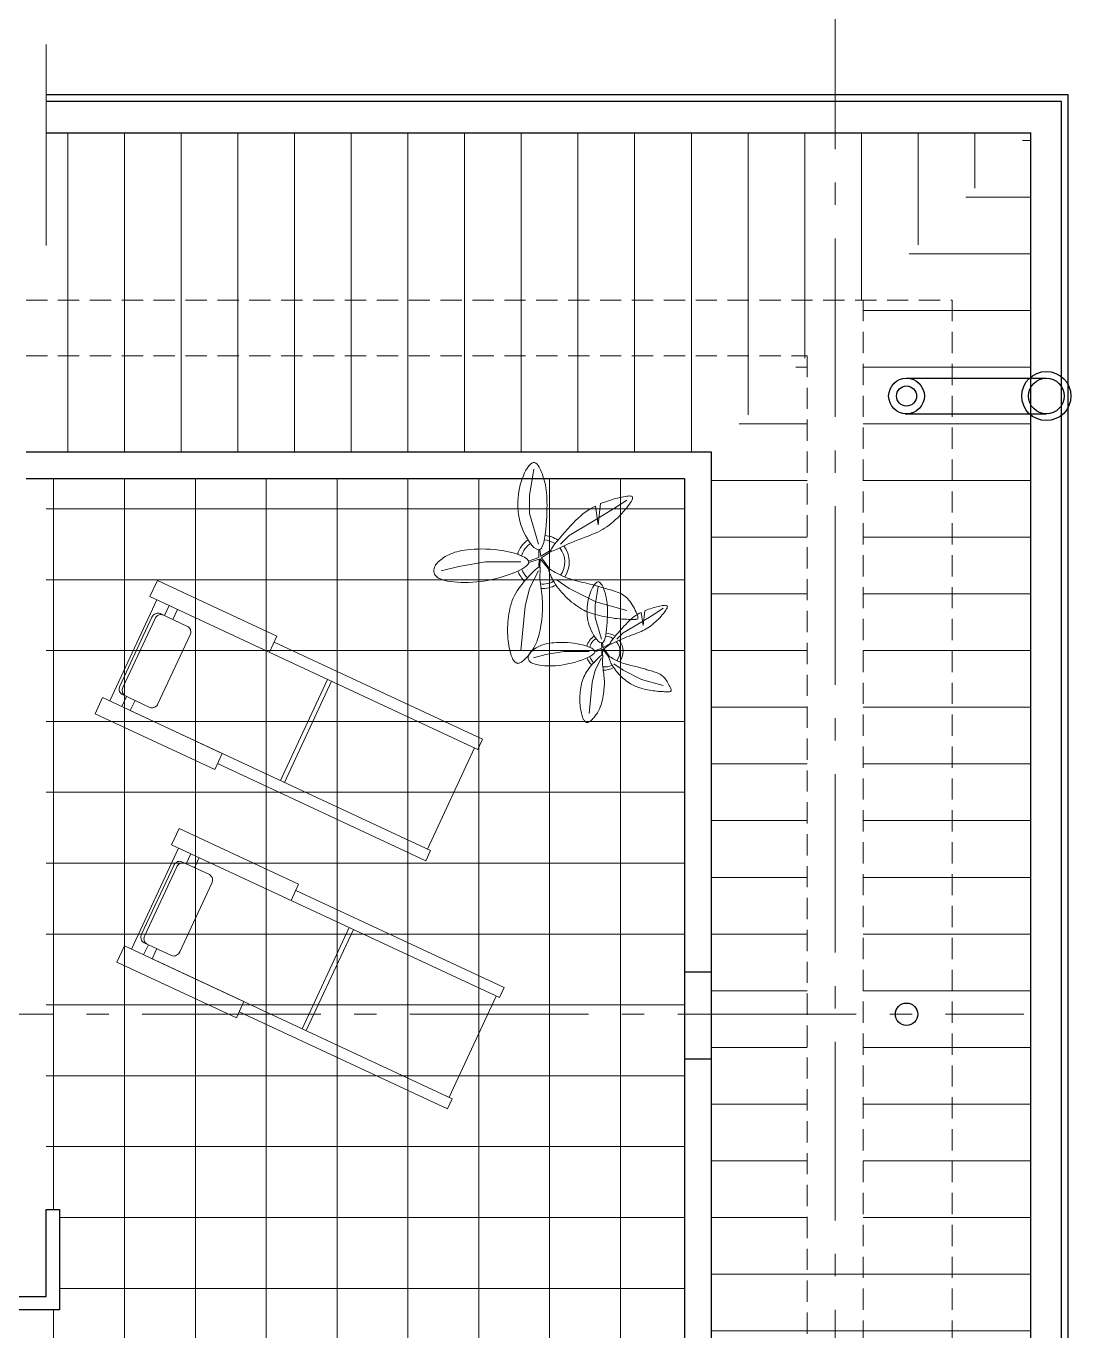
# Model space of a CAD drawing. Header units: millimetres. Extents: x -133165 to 20117, y 15722 to 63536.
# Drawn here: x -73108 to -68426, y 23951 to 29798 of the extents above; entities that cross this region are included whole.
import ezdxf

# ---------------------------------------------------------------- set-up
doc = ezdxf.new("R2010")
doc.units = ezdxf.units.MM
for name, pattern in [('GOST2.303 5', [24, 20, -1.5, 1, -1.5]), ('GOST2.303 6', [12, 8, -1.5, 1, -1.5]), ('HIDDEN', [9.524999999999999, 6.35, -3.175])]:
    doc.linetypes.add(name, pattern=pattern)
doc.layers.get('0').update_dxf_attribs({"lineweight": 15})
for name, color, linetype, lineweight in [('axis', 7, 'GOST2.303 5', 9), ('columns', 170, 'Continuous', 30), ('Furniture', 28, 'Continuous', 9), ('hatch', 8, 'Continuous', 5), ('wall', 5, 'Continuous', 60)]:
    doc.layers.add(name, color=color, linetype=linetype, lineweight=lineweight)
doc.layers.add('cornice', color=251, linetype='Continuous')
doc.layers.add('hidden', color=9, linetype='HIDDEN')
doc.styles.add('ATTR', font='romans.shx', dxfattribs={"width": 0.8, "height": 0.470416260033865})
pattern_1 = [(0, (161012.635129836, 171779.2810594265), (0, 254), [])]

# ---------------------------------------------------------------- blocks, each defined once
blk = doc.blocks.new('karniz-450mm')
at = {"layer": 'cornice', "ltscale": 50}
for p, q in [((5.820766091346741e-11, 389.9999999998836), (-59.99999999988358, 389.9999999998836)), ((-59.99999999988358, 389.9999999998836), (-60.00000000005821, -60.00000000005821)), ((0, 0), (5.820766091346741e-11, 389.9999999998836)), ((390.0000000001746, 0), (0, 0)), ((390.0000000001746, -60), (390.0000000001746, 0)), ((-60.00000000005821, -60.00000000005821), (390.0000000001746, -60))]:
    blk.add_line(p, q, dxfattribs=at)
blk = doc.blocks.new('тренажер')
at = {"linetype": 'Continuous'}
for p, q in [((27146.70888763019, -26182.89231127684), (27146.70888763019, -26232.89231127684)), ((28767.96209935368, -26152.8923112769), (28176.70888763019, -26152.89231127687)), ((28176.70888763016, -26152.89231127687), (28176.7088876302, -26232.8923112769)), ((28767.96209935368, -26152.8923112769), (28767.9620993537, -26232.8923112769)), ((27146.70888763019, -26232.89231127684), (28631.19788763016, -26232.8923112769)), ((27162.21988763018, -26232.89231127684), (27162.2198876302, -26732.89231127684)), ((28767.9620993537, -26232.8923112769), (28176.7088876302, -26232.8923112769)), ((28631.19788763019, -26232.8923112769), (28631.19788763019, -26282.8923112769)), ((28672.70888763023, -26232.8923112769), (28672.70888763022, -26282.8923112769)), ((28732.7088876302, -26232.8923112769), (28732.70888763017, -26732.8923112769)), ((28532.10359378516, -26307.68286594687), (28531.70888763019, -26312.8923112769)), ((28533.27571930324, -26302.63170697712), (28532.10359378516, -26307.68286594687)), ((28535.18964974374, -26297.8923112769), (28533.27571930324, -26302.63170697712)), ((28537.78723129867, -26293.60868298626), (28535.18964974374, -26297.8923112769)), ((28540.98953776695, -26289.91097798329), (28537.78723129867, -26293.60868298626)), ((28544.69926868695, -26286.91154916334), (28540.98953776695, -26289.91097798329)), ((28548.80370576195, -26284.7015326533), (28544.69926868695, -26286.91154916334)), ((28553.17813774831, -26283.34807868651), (28548.80370576195, -26284.7015326533)), ((28557.68964974374, -26282.8923112769), (28553.17813774831, -26283.34807868651)), ((28693.93320627355, -26282.8923112769), (28557.68964974374, -26282.8923112769)), ((28683.44471826898, -26283.34807868651), (28678.93320627355, -26282.8923112769)), ((28687.81915025534, -26284.7015326533), (28683.44471826898, -26283.34807868651)), ((28691.92358733031, -26286.91154916334), (28687.81915025534, -26284.7015326533)), ((28695.63331825034, -26289.91097798329), (28691.92358733031, -26286.91154916334)), ((28698.44471826898, -26283.34807868651), (28693.93320627355, -26282.8923112769)), ((28698.83562471862, -26293.60868298626), (28695.63331825034, -26289.91097798329)), ((28702.81915025534, -26284.7015326533), (28698.44471826898, -26283.34807868651)), ((28701.43320627355, -26297.8923112769), (28698.83562471862, -26293.60868298626)), ((28703.34713671404, -26302.63170697712), (28701.43320627355, -26297.8923112769)), ((28706.92358733031, -26286.91154916334), (28702.81915025534, -26284.7015326533)), ((28704.51926223213, -26307.68286594687), (28703.34713671404, -26302.63170697712)), ((28704.91396838707, -26312.8923112769), (28704.51926223213, -26307.68286594687)), ((28710.63331825034, -26289.91097798329), (28706.92358733031, -26286.91154916334)), ((28713.83562471862, -26293.60868298626), (28710.63331825034, -26289.91097798329)), ((28716.43320627355, -26297.8923112769), (28713.83562471862, -26293.60868298626)), ((28718.34713671404, -26302.63170697712), (28716.43320627355, -26297.8923112769)), ((28719.51926223213, -26307.68286594687), (28718.34713671404, -26302.63170697712)), ((28719.91396838707, -26312.8923112769), (28719.51926223213, -26307.68286594687)), ((28531.70888763019, -26312.8923112769), (28531.70888763017, -26652.8923112769)), ((28704.91396838706, -26652.8923112769), (28704.91396838707, -26312.8923112769)), ((28719.91396838706, -26652.8923112769), (28719.91396838707, -26312.8923112769)), ((28531.70888763017, -26652.8923112769), (28532.10359378514, -26658.10175660686)), ((28532.10359378514, -26658.10175660686), (28533.27571930323, -26663.15291557665)), ((28703.34713671403, -26663.15291557665), (28704.51926223212, -26658.10175660686)), ((28704.51926223212, -26658.10175660686), (28704.91396838706, -26652.8923112769)), ((28718.34713671403, -26663.15291557665), (28719.51926223212, -26658.10175660686)), ((28719.51926223212, -26658.10175660686), (28719.91396838706, -26652.8923112769)), ((28533.27571930323, -26663.15291557665), (28535.18964974373, -26667.89231127687)), ((28535.18964974373, -26667.89231127687), (28537.78723129866, -26672.17593956747)), ((28537.78723129866, -26672.17593956747), (28540.98953776693, -26675.87364457044)), ((28540.98953776693, -26675.87364457044), (28544.69926868693, -26678.87307339042)), ((28544.69926868693, -26678.87307339042), (28548.80370576194, -26681.08308990046)), ((28548.80370576194, -26681.08308990046), (28553.1781377483, -26682.43654386725)), ((28553.1781377483, -26682.43654386725), (28557.68964974373, -26682.89231127687)), ((28557.68964974373, -26682.89231127687), (28693.93320627353, -26682.89231127687)), ((28631.19788763017, -26682.89231127687), (28631.19788763017, -26732.8923112769)), ((28672.7088876302, -26682.89231127687), (28672.7088876302, -26732.8923112769)), ((28678.93320627353, -26682.89231127687), (28683.44471826896, -26682.43654386725)), ((28683.44471826896, -26682.43654386725), (28687.81915025532, -26681.08308990046)), ((28687.81915025532, -26681.08308990046), (28691.9235873303, -26678.87307339042)), ((28691.9235873303, -26678.87307339042), (28695.63331825033, -26675.87364457044)), ((28693.93320627353, -26682.89231127687), (28698.44471826896, -26682.43654386725)), ((28695.63331825033, -26675.87364457044), (28698.8356247186, -26672.17593956747)), ((28698.44471826896, -26682.43654386725), (28702.81915025532, -26681.08308990046)), ((28698.8356247186, -26672.17593956747), (28701.43320627353, -26667.89231127687)), ((28701.43320627353, -26667.89231127687), (28703.34713671403, -26663.15291557665)), ((28702.81915025532, -26681.08308990046), (28706.9235873303, -26678.87307339042)), ((28706.9235873303, -26678.87307339042), (28710.63331825033, -26675.87364457044)), ((28710.63331825033, -26675.87364457044), (28713.8356247186, -26672.17593956747)), ((28713.8356247186, -26672.17593956747), (28716.43320627353, -26667.89231127687)), ((28716.43320627353, -26667.89231127687), (28718.34713671403, -26663.15291557665)), ((28767.96209935368, -26732.89231127693), (27146.70888763017, -26732.89231127684)), ((27146.70888763017, -26732.89231127684), (27146.70888763017, -26782.89231127684)), ((28176.70888763016, -26812.89231127693), (28176.7088876302, -26732.8923112769)), ((28767.96209935368, -26812.8923112769), (28767.9620993537, -26732.8923112769)), ((28176.70888763019, -26782.89231127681), (27146.70888763017, -26782.89231127684)), ((28767.96209935368, -26812.8923112769), (28176.70888763019, -26812.89231127693))]:
    blk.add_line(p, q, dxfattribs=at)
at = {"ltscale": 100}
for p, q in [((27146.70888763019, -26182.89231127684), (28176.70888763017, -26182.89231127626)), ((27868.95338763019, -26232.8923112769), (27868.95338763016, -26732.8923112769)), ((27888.95338763019, -26232.8923112769), (27888.95338763016, -26732.8923112769))]:
    blk.add_line(p, q, dxfattribs=at)
blk = doc.blocks.new('Plant 2')
for p, q in [((-0.9778883827239682, 9.393332963651424), (-1.417888382723966, 6.753332963651424)), ((-1.417888382723966, 6.753332963651424), (-1.417888382723966, 4.993332963651419)), ((6.942121617276037, 5.433332963651431), (4.742111617276031, 4.113342963651441)), ((8.262111617276034, 6.313332963651426), (6.942121617276037, 5.433332963651431)), ((-1.417888382723966, 4.993332963651419), (-0.5378883827239704, 1.913332963651428)), ((4.742111617276031, 4.113342963651441), (2.542111617276035, 2.79333296365143)), ((2.542111617276035, 2.79333296365143), (1.662111617276032, 1.913332963651428)), ((-0.4890183827239625, 0.5905729636514252), (-0.5051583827239625, 1.376772963651426)), ((-0.2792183827239612, 0.6940129636514314), (-0.3760483827239653, 1.397462963651428)), ((0.705221617276031, 1.314702963651435), (-0.2792183827239612, 0.7147029636514333)), ((-8.457888382723972, -0.2866670363485753), (-5.817888382723972, 0.1533229636514264)), ((-5.817888382723972, 0.1533229636514264), (-2.297888382723968, 0.1533229636514264)), ((-1.521888382723965, 0.238842963651436), (-0.4890183827239625, 0.6112629636514271)), ((-1.489608382723965, 0.1147029636514318), (-0.4728883827239656, 0.4457429636514334)), ((-0.4728883827239656, 0.4457429636514334), (-0.4890183827239625, -0.3404570363485675)), ((-0.3760483827239653, -0.3611570363485654), (-0.3437683827239582, 0.4664429636514384)), ((-0.3437683827239582, 0.4664429636514384), (0.47929161727604, -0.5473570363485649)), ((-0.2146683827239642, 0.5491929636514357), (0.7536416172760383, 1.23195296365143)), ((0.559981617276037, -0.5266770363485733), (-0.2146683827239642, 0.5698729636514273)), ((-10.21788838272396, -0.726667036348573), (-8.457888382723972, -0.2866670363485753)), ((-0.5378883827239704, -0.726667036348573), (-1.417888382723966, -2.486677036348574)), ((-1.417888382723966, -2.486677036348574), (-1.857888382723971, -4.246677036348572)), ((1.222111617276035, -1.606677036348572), (2.542111617276035, -2.486677036348574)), ((2.542111617276035, -2.486677036348574), (5.182111617276028, -3.806667036348571)), ((5.182111617276028, -3.806667036348571), (8.262111617276034, -4.68667703634857)), ((-1.857888382723971, -4.246677036348572), (-2.297888382723968, -8.64667703634857))]:
    blk.add_line(p, q)
for points in [[(-2.004558382723964, 3.160002963651429), (-2.156088382723965, 3.514202963651435), (-2.281848382723965, 3.862392963651438), (-2.38353838272397, 4.205432963651425), (-2.462888382723968, 4.544162963651424), (-2.521618382723965, 4.879462963651427), (-2.561428382723967, 5.212182963651422), (-2.584058382723967, 5.543192963651428), (-2.591228382723969, 5.873332963651428), (-2.584348382723967, 6.203192963651439), (-2.563728382723973, 6.532192963651433), (-2.529348382723967, 6.859472963651434), (-2.481218382723959, 7.184172963651427), (-2.419348382723967, 7.505432963651423), (-2.343718382723964, 7.822402963651435), (-2.254348382723968, 8.134212963651429), (-2.151218382723961, 8.44000296365143), (-2.034778382723971, 8.737922963651421), (-1.907158382723964, 9.022092963651438), (-1.770948382723965, 9.28563296365143), (-1.62871838272396, 9.521672963651433), (-1.483058382723961, 9.723332963651423), (-1.336538382723965, 9.883752963651439), (-1.191728382723973, 9.99604296365144), (-1.05121838272396, 10.05333296365142), (-0.9171583827239616, 10.05118296365142), (-0.7899683827239627, 9.99489296365143), (-0.6696583827239664, 9.892202963651435), (-0.5562183827239622, 9.750832963651426), (-0.4496583827239604, 9.57852296365143), (-0.3499683827239579, 9.383022963651435), (-0.257158382723965, 9.172042963651428), (-0.1712183827239642, 8.953332963651427), (-0.09215838272396581, 8.733042963651435), (-0.01996838272395962, 8.511032963651424), (0.04534161727603703, 8.285592963651432), (0.1037816172760415, 8.054992963651436), (0.1553416172760365, 7.817522963651435), (0.2000316172760392, 7.571452963651431), (0.2378516172760357, 7.315072963651424), (0.2687816172760407, 7.046662963651436), (0.2928516172760354, 6.764502963651431), (0.3100316172760387, 6.466872963651433), (0.3203516172760317, 6.152052963651435), (0.3237816172760404, 5.818332963651422), (0.3203516172760317, 5.463982963651425), (0.3100316172760387, 5.087292963651429), (0.2928516172760354, 4.686532963651423), (0.2687816172760407, 4.260002963651438), (0.2374216172760271, 3.809252963651439), (0.1965916172760345, 3.349062963651427), (0.1437416172760351, 2.897462963651428), (0.0762816172760381, 2.47249296365144), (-0.008368382723958234, 2.09222296365143), (-0.1127783827239739, 1.774682963651429), (-0.2395383827239712, 1.537922963651425), (-0.391218382723963, 1.399992963651435), (-0.5688183827239612, 1.373352963651435), (-0.7670483827239636, 1.448122963651429), (-0.9790283827239676, 1.608822963651427), (-1.197888382723967, 1.839992963651433), (-1.41673838272397, 2.126172963651435), (-1.62871838272396, 2.451872963651432), (-1.826948382723963, 2.801642963651439), (-2.004558382723964, 3.160002963651429)], [(2.395451617276031, 3.453332963651427), (2.664001617276035, 3.745662963651434), (2.921391617276036, 4.018232963651421), (3.170171617276033, 4.271892963651432), (3.412951617276036, 4.507502963651426), (3.652281617276039, 4.725922963651435), (3.890761617276034, 4.928022963651422), (4.130961617276029, 5.114642963651441), (4.375451617276035, 5.28666296365143), (4.626101617276035, 5.444932963651432), (4.881911617276032, 5.590312963651435), (5.141151617276037, 5.723662963651428), (5.402111617276034, 3.845832963651425), (5.663081617276035, 5.957692963651432), (5.922321617276033, 6.060102963651438), (6.17813161727603, 6.153922963651432), (6.42878161727603, 6.240002963651428), (6.672701617276033, 6.319062963651426), (6.90888161727603, 6.391252963651432), (7.136471617276037, 6.456562963651429), (7.354611617276035, 6.515002963651433), (7.562441617276036, 6.566562963651428), (7.759091617276034, 6.611252963651431), (7.94371161727603, 6.649062963651424), (8.115441617276034, 6.679992963651436), (8.273281617276034, 6.703772963651424), (8.415651617276033, 6.718952963651439), (8.540831617276034, 6.723822963651422), (8.647111617276032, 6.716662963651437), (8.732761617276033, 6.695752963651437), (8.796071617276034, 6.659372963651428), (8.835311617276034, 6.605802963651435), (8.848781617276032, 6.533332963651425), (8.835311617276034, 6.440802963651429), (8.796071617276034, 6.32937296365143), (8.732761617276033, 6.200752963651432), (8.647111617276032, 6.056662963651426), (8.540831617276034, 5.898822963651433), (8.415651617276033, 5.72895296365143), (8.273281617276034, 5.548772963651423), (8.115441617276034, 5.360002963651432), (7.943851617276032, 5.164492963651433), (7.760231617276034, 4.96468296365142), (7.566301617276032, 4.763162963651432), (7.363781617276032, 4.562502963651433), (7.15438161727603, 4.365272963651428), (6.939821617276039, 4.17406296365143), (6.721821617276035, 3.99144296365143), (6.502111617276029, 3.820002963651426), (6.281831617276033, 3.661592963651437), (6.059821617276036, 3.515212963651429), (5.83438161727603, 3.379142963651439), (5.603781617276034, 3.251662963651434), (5.366301617276036, 3.131062963651424), (5.120241617276037, 3.015622963651431), (4.863861617276029, 2.903622963651422), (4.595441617276038, 2.79333296365143), (4.314001617276034, 2.683192963651429), (4.021381617276042, 2.572182963651422), (3.72017161727603, 2.459462963651426), (3.412941617276033, 2.344162963651435), (3.102281617276041, 2.225422963651432), (2.790761617276033, 2.102392963651432), (2.480951617276034, 1.974202963651436), (2.175441617276036, 1.839992963651433), (1.877811617276031, 1.700632963651422), (1.595651617276033, 1.563852963651435), (1.337551617276034, 1.439102963651436), (1.112111617276035, 1.335832963651427), (0.9279216172760272, 1.263502963651433), (0.7935716172760294, 1.231562963651427), (0.7176616172760291, 1.249462963651432), (0.7087816172760384, 1.32666296365143), (0.7722316172760415, 1.469172963651431), (0.9001316172760383, 1.66927296365143), (1.081321617276032, 1.915762963651432), (1.304611617276031, 2.197502963651438), (1.558851617276034, 2.50329296365144), (1.832841617276038, 2.821982963651429), (2.115431617276037, 3.142382963651421), (2.395451617276031, 3.453332963651427)], [(-3.984558382723961, 1.253322963651428), (-4.44818838272397, 1.325802963651434), (-4.902368382723964, 1.379372963651427), (-5.344518382723962, 1.415752963651435), (-5.772048382723966, 1.436662963651429), (-6.182398382723967, 1.443822963651428), (-6.57298838272397, 1.438952963651431), (-6.94122838272397, 1.42377296365143), (-7.284548382723962, 1.399992963651435), (-7.601228382723967, 1.369052963651434), (-7.892988382723964, 1.331242963651434), (-8.162398382723971, 1.286562963651427), (-8.41204838272396, 1.234992963651436), (-8.644518382723966, 1.176562963651428), (-8.862368382723965, 1.111242963651435), (-9.068188382723967, 1.039062963651432), (-9.264558382723969, 0.9599929636514375), (-9.453478382723965, 0.8742029636514346), (-9.634658382723963, 0.7823929636514322), (-9.807248382723962, 0.6854229636514262), (-9.970388382723975, 0.5841629636514298), (-10.12321838272396, 0.4794629636514287), (-10.26486838272397, 0.3721829636514258), (-10.39448838272397, 0.263182963651424), (-10.51121838272396, 0.1533329636514225), (-10.61434838272397, 0.04333296365142303), (-10.70371838272396, -0.0666670363485764), (-10.77934838272396, -0.1766670363485758), (-10.84121838272396, -0.2866670363485753), (-10.88934838272396, -0.3966670363485747), (-10.92371838272395, -0.5066670363485741), (-10.94434838272397, -0.6166670363485736), (-10.95121838272396, -0.726667036348573), (-10.94391838272396, -0.8365270363485706), (-10.92027838272397, -0.9455270363485724), (-10.87773838272397, -1.052807036348568), (-10.81371838272396, -1.157507036348562), (-10.72563838272396, -1.258767036348573), (-10.61090838272397, -1.355737036348572), (-10.46695838272397, -1.447547036348567), (-10.29121838272396, -1.53333703634857), (-10.08195838272396, -1.612257036348566), (-9.84090838272396, -1.683447036348568), (-9.570638382723963, -1.746037036348568), (-9.273718382723963, -1.799177036348574), (-8.952738382723972, -1.841997036348566), (-8.610278382723969, -1.873657036348568), (-8.248908382723961, -1.893277036348572), (-7.87121838272396, -1.900007036348562), (-7.479338382723974, -1.892987036348572), (-7.07371838272396, -1.871367036348573), (-6.654338382723971, -1.834267036348571), (-6.221218382723961, -1.780847036348568), (-5.774338382723968, -1.71022703634857), (-5.313718382723962, -1.621567036348573), (-4.839338382723966, -1.514007036348566), (-4.351218382723964, -1.386677036348573), (-3.852348382723967, -1.239437036348569), (-3.357778382723971, -1.075007036348566), (-2.885558382723964, -0.8968270363485686), (-2.453718382723963, -0.708337036348567), (-2.080318382723959, -0.5129770363485733), (-1.783408382723962, -0.3141770363485747), (-1.581028382723972, -0.115367036348573), (-1.491218382723964, 0.07999296365143493), (-1.526168382723959, 0.2687729636514291), (-1.674548382723962, 0.4489529636514362), (-1.919188382723966, 0.6188229636514251), (-2.242888382723969, 0.7766629636514324), (-2.628458382723963, 0.9207529636514309), (-3.05871838272396, 1.049372963651429), (-3.516478382723967, 1.160802963651435), (-3.984558382723961, 1.253322963651428)], [(-1.784548382723969, -1.606677036348572), (-1.973468382723958, -1.826817036348572), (-2.154658382723966, -2.047817036348576), (-2.327248382723965, -2.270537036348571), (-2.490388382723971, -2.495837036348568), (-2.643208382723962, -2.72457703634857), (-2.784868382723964, -2.957607036348563), (-2.914488382723967, -3.195797036348566), (-3.031218382723964, -3.440007036348568), (-3.134488382723966, -3.69079703634857), (-3.224868382723962, -3.947607036348565), (-3.303208382723966, -4.20957703634857), (-3.370388382723966, -4.475837036348572), (-3.427248382723967, -4.745537036348573), (-3.474658382723966, -5.017817036348575), (-3.513478382723967, -5.291817036348576), (-3.544558382723963, -5.566677036348572), (-3.568618382723962, -5.841527036348573), (-3.585808382723961, -6.115527036348574), (-3.596118382723958, -6.387807036348562), (-3.599558382723963, -6.657507036348562), (-3.596118382723958, -6.923767036348572), (-3.585808382723961, -7.18573703634857), (-3.568618382723962, -7.442547036348564), (-3.544558382723963, -7.693337036348566), (-3.513758382723964, -7.937117036348575), (-3.476948382723968, -8.172297036348567), (-3.434988382723965, -8.397167036348577), (-3.388718382723958, -8.610007036348563), (-3.339018382723964, -8.809097036348568), (-3.286738382723968, -8.992717036348573), (-3.232748382723969, -9.159147036348564), (-3.177888382723971, -9.306667036348571), (-3.122888382723971, -9.43414703634857), (-3.067888382723972, -9.54271703634857), (-3.012888382723965, -9.634097036348564), (-2.957888382723965, -9.710007036348571), (-2.902888382723965, -9.77216703634857), (-2.847888382723966, -9.822297036348566), (-2.792888382723966, -9.862107036348569), (-2.737888382723966, -9.89333703634857), (-2.682748382723965, -9.917257036348573), (-2.626748382723967, -9.933437036348572), (-2.569018382723961, -9.941027036348572), (-2.508718382723963, -9.939167036348572), (-2.44498838272397, -9.926997036348567), (-2.376948382723967, -9.903647036348566), (-2.303758382723963, -9.86826703634857), (-2.224558382723963, -9.82000703634857), (-2.138758382723964, -9.75826703634857), (-2.046948382723969, -9.683647036348567), (-1.94997838272397, -9.596997036348569), (-1.848718382723959, -9.49917703634857), (-1.744018382723958, -9.391037036348571), (-1.636738382723969, -9.273447036348564), (-1.527738382723967, -9.147257036348563), (-1.417888382723966, -9.013337036348567), (-1.308028382723968, -8.872117036348577), (-1.199028382723974, -8.722297036348564), (-1.091748382723964, -8.562167036348576), (-0.9870483827239624, -8.390007036348564), (-0.8857883827239661, -8.204097036348564), (-0.7888183827239601, -8.002717036348571), (-0.6970183827239609, -7.784147036348564), (-0.6112183827239619, -7.546667036348573), (-0.5321583827239635, -7.289577036348575), (-0.4599683827239645, -7.016147036348571), (-0.3946583827239607, -6.730697036348566), (-0.3362183827239633, -6.437507036348563), (-0.2846583827239613, -6.14087703634857), (-0.2399683827239585, -5.845107036348566), (-0.2021583827239652, -5.554497036348565), (-0.1712183827239642, -5.273337036348572), (-0.1471583827239655, -5.004787036348567), (-0.1299683827239591, -4.747397036348566), (-0.1196583827239621, -4.498607036348567), (-0.1162183827239645, -4.255837036348566), (-0.1196583827239621, -4.016497036348568), (-0.1299683827239591, -3.778027036348568), (-0.1471583827239655, -3.537827036348574), (-0.1712183827239642, -3.293337036348568), (-0.2017283827239709, -3.042827036348569), (-0.2365283827239679, -2.788027036348574), (-0.273058382723967, -2.531497036348568), (-0.3087183827239599, -2.27583703634857), (-0.3409483827239654, -2.023607036348565), (-0.3671583827239644, -1.777397036348567), (-0.3847783827239724, -1.539787036348571), (-0.391218382723963, -1.313337036348571), (-0.3853483827239685, -1.100927036348573), (-0.3717383827239686, -0.9065670363485765), (-0.3564183827239589, -0.734547036348566), (-0.3453883827239679, -0.5891670363485773), (-0.3446683827239596, -0.4747270363485754), (-0.3602783827239691, -0.3955270363485752), (-0.3982383827239673, -0.355847036348564), (-0.4645483827239687, -0.3600070363485628), (-0.5633783827239682, -0.4105670363485743), (-0.69142838272397, -0.5032370363485725), (-0.8435383827239704, -0.6319970363485652), (-1.014548382723966, -0.7908370363485702), (-1.199318382723959, -0.9737470363485698), (-1.392678382723972, -1.174697036348569), (-1.589478382723968, -1.38767703634857), (-1.784548382723969, -1.606677036348572)], [(0.928771617276027, -1.680007036348563), (1.045511617276034, -1.875657036348564), (1.175131617276037, -2.076467036348575), (1.316781617276035, -2.280707036348566), (1.46961161727603, -2.486667036348571), (1.632751617276035, -2.692637036348572), (1.805341617276035, -2.89687703634857), (1.986521617276033, -3.097687036348567), (2.175441617276036, -3.293337036348568), (2.371101617276032, -3.482257036348564), (2.571901617276033, -3.663447036348565), (2.776151617276035, -3.836037036348571), (2.982111617276033, -3.99917703634857), (3.18808161727604, -4.151997036348568), (3.392321617276032, -4.293657036348563), (3.593131617276036, -4.423277036348573), (3.788781617276037, -4.540007036348563), (3.978271617276029, -4.643417036348573), (4.163461617276035, -4.734797036348567), (4.346941617276038, -4.815867036348571), (4.531281617276036, -4.888337036348567), (4.719051617276037, -4.95393703634857), (4.912841617276037, -5.01437703634857), (5.115221617276035, -5.071387036348568), (5.328771617276033, -5.126677036348575), (5.555221617276032, -5.181527036348569), (5.792841617276039, -5.235527036348572), (6.039051617276037, -5.287807036348568), (6.291271617276038, -5.337507036348562), (6.546941617276033, -5.383767036348573), (6.803461617276035, -5.425737036348572), (7.058271617276034, -5.462547036348568), (7.308781617276033, -5.493337036348571), (7.552551617276038, -5.517547036348567), (7.787741617276033, -5.535737036348571), (8.012611617276029, -5.548767036348572), (8.225441617276033, -5.557507036348568), (8.424531617276031, -5.562807036348566), (8.608151617276036, -5.56552703634857), (8.774581617276034, -5.566527036348575), (8.92211161727603, -5.566677036348572), (9.049301617276036, -5.566097036348566), (9.155861617276031, -5.562087036348572), (9.241801617276032, -5.551207036348565), (9.307111617276028, -5.530007036348564), (9.351801617276031, -5.495057036348562), (9.37586161727603, -5.442927036348571), (9.379301617276035, -5.370167036348576), (9.362111617276035, -5.273337036348572), (9.324731617276036, -5.150447036348567), (9.269301617276035, -5.005217036348576), (9.198401617276033, -4.842797036348564), (9.114611617276033, -4.668337036348568), (9.020511617276028, -4.487007036348565), (8.918671617276033, -4.303967036348574), (8.81168161727603, -4.124357036348563), (8.702111617276032, -3.953337036348572), (8.591821617276032, -3.795067036348577), (8.479821617276038, -3.649687036348567), (8.364371617276035, -3.51634703634857), (8.243771617276032, -3.394167036348577), (8.116301617276036, -3.282307036348563), (7.980231617276033, -3.179897036348571), (7.833851617276032, -3.086087036348573), (7.675441617276036, -3.000007036348563), (7.503991617276036, -2.920797036348567), (7.321381617276032, -2.847607036348563), (7.130171617276034, -2.77957703634857), (6.932941617276036, -2.715837036348567), (6.73228161727603, -2.655537036348569), (6.530751617276032, -2.597817036348573), (6.330951617276035, -2.541817036348576), (6.135441617276037, -2.486677036348574), (5.945951617276037, -2.431677036348574), (5.760761617276032, -2.376677036348575), (5.577281617276036, -2.321677036348575), (5.392941617276037, -2.266677036348575), (5.205171617276036, -2.211677036348568), (5.011381617276029, -2.156677036348569), (4.809001617276031, -2.101677036348569), (4.595441617276038, -2.046677036348569), (4.369001617276034, -1.991537036348568), (4.131381617276041, -1.935527036348574), (3.885171617276029, -1.877807036348564), (3.632951617276035, -1.817507036348566), (3.37728161727604, -1.753767036348577), (3.120761617276031, -1.68573703634857), (2.865951617276032, -1.612547036348566), (2.615441617276034, -1.53333703634857), (2.371671617276029, -1.447687036348569), (2.136491617276036, -1.356877036348571), (1.91161161727603, -1.262637036348572), (1.69878161727604, -1.166667036348571), (1.499691617276035, -1.070707036348566), (1.31607161727603, -0.9764670363485735), (1.149631617276036, -0.8856570363485616), (1.002111617276029, -0.8000070363485676), (0.8747816172760423, -0.7213670363485747), (0.7672116172760326, -0.6521870363485718), (0.6785516172760353, -0.5950370363485717), (0.6079416172760332, -0.5524970363485693), (0.5545216172760306, -0.5271470363485662), (0.5174216172760282, -0.5215670363485714), (0.4958016172760367, -0.5383170363485732), (0.4887816172760395, -0.5799970363485656), (0.4956516172760317, -0.6483270363485687), (0.5162816172760358, -0.7415670363485773), (0.5506516172760314, -0.8571470363485645), (0.598781617276039, -0.9925070363485631), (0.6606516172760308, -1.145047036348565), (0.7362716172760315, -1.312197036348564), (0.8256516172760371, -1.491377036348574), (0.928771617276027, -1.680007036348563)]]:
    blk.add_lwpolyline(points, close=True)
for radius, start, end in [(2.64, 55.46214000000001, 85.13479), (2.64, 123.8022, 163.3846), (2.2, 123.3061, 164.633), (2.2, 56.15609000000001, 85.85655), (2.2, 323.0276000000001, 39.40367), (2.64, 325.816, 37.09704), (2.64, 200.5744, 226.3792), (2.2, 199.7262, 226.28), (2.2, 263.9554, 299.0217), (2.64, 266.0481, 299.6067)]:
    blk.add_arc((-0.0978883827239656, 0.1533229636514264), radius, start, end)
at = {"style": 'ATTR', "width": 0.8, "flags": 9}
blk.add_attdef('ESTCODE', (0, 0), '', height=0.004066104, dxfattribs=at)

msp = doc.modelspace()

# ---------------------------------------------------------------- hatches: boundary and pattern name
at = {"lineweight": 0, "ltscale": 100}
h = msp.add_hatch(dxfattribs=at)
h.set_pattern_fill('LINE', color=252, scale=80, angle=90, style=0)
h.set_pattern_definition([(90, (161012.635129836, 171779.2810594265), (-254, 1.555301434917139e-14), [])])
h.paths.add_polyline_path([(-69482.99696769031, 29320.06011187026), (-73017.99696768871, 29320.06011187026), (-73017.99696768871, 28815.06011187055), (-73017.99696768871, 28570.06011187052), (-69482.99696769037, 28570.06011187049)])
h.paths.add_polyline_path([(-69482.99696769037, 28570.06011187049), (-73017.99696768877, 28570.06011187052), (-73017.99696768877, 28445.0601118702), (-69483.63897812016, 28445.0601118702), (-69482.99696769034, 28445.70212230002)])
h.paths.add_polyline_path([(-69483.63897812016, 28445.0601118702), (-73017.9969676888, 28445.0601118702), (-73017.9969676888, 28320.06011187049), (-69608.63897811984, 28320.06011187049)])
h.paths.add_polyline_path([(-69608.63897811984, 28320.06011187049), (-73017.99696768877, 28320.06011187049), (-73017.99696768877, 27890.70212232295), (-70037.99696766735, 27890.70212232295)])
h.paths.add_polyline_path([(-68608.63897812016, 29320.06011187026), (-69482.99696769034, 29320.06011187029), (-69482.99696769037, 28570.06011187047), (-69358.63897811993, 28570.06011187047)])
h = msp.add_hatch(dxfattribs=at)
h.set_pattern_fill('LINE', color=252, scale=80, style=0)
h.set_pattern_definition(pattern_1)
h.paths.add_polyline_path([(-68607.99696769049, 29320.06011187023), (-68608.6389781201, 29320.06011187026), (-69357.99696769031, 28570.70212230002), (-69357.99696769034, 28570.06011187049), (-68957.99696769031, 28570.06011187047), (-68957.99696769031, 28445.0601118702), (-68607.99696769043, 28445.0601118702)])
h.paths.add_polyline_path([(-69357.99696769028, 28445.06011187017), (-68957.99696769031, 28445.06011187015), (-68957.99696769031, 28570.06011187049), (-69357.99696769031, 28570.06011187052)])
h.paths.add_polyline_path([(-68607.99696769049, 28445.06011187017), (-68957.99696769028, 28445.06011187017), (-68957.99696769031, 28220.06089137969), (-68611.915013215, 28220.06089137969, -0.01197820325977437), (-68607.99696769043, 28223.58483317617)])
h = msp.add_hatch(dxfattribs=at)
h.set_pattern_fill('LINE', color=252, scale=80, style=0)
h.set_pattern_definition(pattern_1)
h.paths.add_polyline_path([(-68957.99696769028, 21814.83290866474), (-68607.9969676902, 21814.83290866474), (-68607.99696769043, 28056.53539056785, -0.01198336641650479), (-68611.91666518802, 28060.06089137969), (-68957.99696769031, 28060.06089137966)])
h.paths.add_polyline_path([(-68957.99696769034, 28060.06089137969), (-69162.99696771045, 28060.06089137969, -0.4142135623730951), (-69242.99696771045, 28140.06089137969, -0.4142135623730951), (-69162.99696771045, 28220.06089137969), (-68957.99696769034, 28220.06089137969), (-68957.99696769034, 28445.06011187015), (-69357.99696769031, 28445.06011187015), (-69357.99696769037, 25690.70212232298), (-68957.99696769031, 25690.70212232295)])
h.paths.add_polyline_path([(-69607.99696769034, 28320.06011187047), (-69608.63897811984, 28320.06011187049), (-70037.99696766569, 27890.70212232467), (-70037.99696766575, 25690.70212232298), (-69607.99696769034, 25690.70212232295)])
h.paths.add_polyline_path([(-69357.99696769031, 24320.06011186875), (-68957.99696769034, 24320.06011186872), (-68957.99696769034, 25050.70212232295), (-69357.99696769034, 25050.70212232298)])
h.paths.add_polyline_path([(-69607.99696769034, 25050.70212232298), (-70037.99696766578, 25050.70212232295), (-70037.99696766575, 24320.06011186875), (-69607.99696769034, 24320.06011186875)])
h.paths.add_polyline_path([(-70037.99696766575, 25370.06011186878), (-70037.99696766581, 25170.70212232295), (-69607.99696769034, 25170.70212232295), (-69607.99696769031, 25370.06011186878)])
h.paths.add_polyline_path([(-68957.99696769031, 25170.70212232295), (-68957.99696769028, 25370.06011186875), (-69087.99696771045, 25370.06011186875, -1), (-69237.99696771045, 25370.06011186875), (-69357.99696769034, 25370.06011186872), (-69357.99696769031, 25170.70212232298)])
h.paths.add_polyline_path([(-69357.9969676904, 25370.06011186878), (-69237.99696771045, 25370.06011186878, -1), (-69087.99696771045, 25370.06011186875), (-68957.99696769031, 25370.06011186872), (-68957.99696769031, 25570.70212232292), (-69357.99696769037, 25570.70212232292)])
h.paths.add_polyline_path([(-70037.99696766578, 25570.70212232298), (-70037.99696766575, 25370.06011186878), (-69607.99696769034, 25370.06011186878), (-69607.99696769037, 25570.70212232292)])
h.paths.add_polyline_path([(-70037.99696766587, 21995.06011184404), (-69607.99696769034, 21565.06011186849), (-69607.99696769034, 24320.06011186875), (-70037.99696766575, 24320.06011186875)])
h.paths.add_polyline_path([(-68957.99696769031, 24320.06011186872), (-69357.99696769034, 24320.06011186872), (-69357.99696769034, 21734.83290866474), (-69224.57644056158, 21734.83290866474, -0.4142135623730951), (-69144.57644056158, 21814.83290866474), (-68957.99696769028, 21814.83290866477)])
h.paths.add_polyline_path([(-68607.99696769014, 20565.06011186828), (-68607.9969676902, 21671.58657592762, -0.1543471302611581), (-68627.9969677085, 21734.83212915706, -0.1543471302611581), (-68607.9969676902, 21798.0776823865), (-68607.9969676902, 21814.83290866474), (-68957.99696769031, 21814.83290866474), (-68957.99696769031, 21734.83290866471), (-69064.57644056158, 21734.83290866471, -1), (-69224.57644056158, 21734.83290866474), (-69357.99696769037, 21734.83290866474), (-69357.99696769034, 21315.06011186854)])
h.paths.add_polyline_path([(-69607.99696769034, 21565.06011186849), (-69482.99696769034, 21440.06011186846), (-69482.99696769034, 24320.06011186875), (-69607.99696769037, 24320.06011186875)])
h.paths.add_polyline_path([(-69482.9969676904, 21440.06011186857), (-69357.99696769031, 21315.06011186849), (-69357.99696769034, 24320.06011186875), (-69482.99696769034, 24320.06011186878)])
h.paths.add_polyline_path([(-70012.71746422995, 26335.611198172), (-70012.71746422995, 27104.361198172), (-69607.99696769031, 27104.361198172), (-69607.99696769031, 26335.611198172)], flags=9)
at = {"layer": 'hatch', "lineweight": 0, "ltscale": 100}
h = msp.add_hatch(dxfattribs=at)
h.set_pattern_fill('NET', color=256, scale=100, style=0)
h.set_pattern_definition([(0, (161012.635129836, 171779.2810594265), (0, 317.5), []), (90, (161012.635129836, 171779.2810594265), (-317.5, 1.944126793646423e-14), [])])
h.paths.add_polyline_path([(-73232.99696768877, 22115.07030248703), (-71149.93555706409, 24320.06011186875), (-72957.99696768883, 24320.06011186875), (-72957.99696768871, 24045.06011186869), (-73232.99696768874, 24045.06011186875)])
h.paths.add_polyline_path([(-70157.99696766575, 25370.06011186875), (-73017.9969676888, 25370.06011186872), (-73017.99696768877, 24495.0601118686), (-72957.99696768889, 24495.06011186866), (-72957.9969676888, 24320.06011186875), (-71149.93555706406, 24320.06011186875)])
h.paths.add_polyline_path([(-70157.99696766572, 24320.06011186872), (-70157.99696766575, 25370.06011186875), (-71149.93555706412, 24320.06011186875)])
h.paths.add_polyline_path([(-71149.93555706412, 24320.06011186872), (-73232.99696768874, 22115.07030248703), (-70157.99696766578, 22115.07030248703), (-70157.99696766575, 24320.06011186875)])
h.paths.add_polyline_path([(-73232.99696768877, 24045.06011186872), (-73407.99696768897, 24045.06011186875), (-73407.99696768897, 24105.0601118682), (-76207.99696768877, 24105.06011186875), (-76757.99696769218, 24105.06011186875), (-76757.99696769218, 24010.06011223703, -0.4142135623730951), (-76712.99696769218, 23965.06011223703, -1), (-76802.99696769218, 23965.06011223703), (-76897.99696769194, 23965.06011223703), (-76897.99696769194, 22115.07030248703), (-73232.9969676888, 22115.070302487)])
h.paths.add_polyline_path([(-70157.99696766575, 25370.06011186875), (-73017.99696768877, 27762.33751601478), (-73017.9969676888, 25370.06011186875)])
h.paths.add_polyline_path([(-70157.99696766563, 25370.06011186878), (-70157.99696766563, 27770.70212232298), (-73017.99696768877, 27770.70212232295), (-73017.99696768877, 27762.33751601478)])
edge = h.paths.add_edge_path(flags=17)
edge.add_line((-76764.14163176897, 23929.39243012838), (-76556.05926902335, 23706.90671791675))
edge.add_line((-76556.05926902335, 23706.90671791675), (-76639.83000010489, 23651.28313496345))
edge.add_line((-76639.83000010489, 23651.28313496345), (-76764.14163176897, 23929.39243012838))
edge.add_line((-76764.14163176897, 23929.39243012838), (-76064.18299889028, 22875.23440416445))
edge.add_line((-76064.18299889028, 22875.23440416445), (-73798.97030963287, 22875.23440416445))
edge.add_line((-75979.34161460765, 22905.74990524593), (-73883.8116939155, 22905.74990524593))
edge.add_line((-73883.8116939155, 22905.74990524593), (-73883.8116939155, 23296.70159955017))
edge.add_line((-73883.8116939155, 23296.70159955017), (-75979.34161460765, 23296.70159955017))
edge.add_line((-75979.34161460765, 23296.70159955017), (-75979.34161460765, 22905.74990524593))
h.paths.add_polyline_path([(-75594.79906592307, 23500.98576213725), (-74641.35431831052, 23500.98576213725), (-74641.35431831052, 23963.46870893126), (-75594.79906592307, 23963.46870893126)], flags=24)
h.paths.add_polyline_path([(-74531.11614832519, 23639.10177831489), (-73666.77440207692, 23639.10177831489), (-73666.77440207692, 24027.14748090695), (-74531.11614832519, 24027.14748090695)], flags=24)
h.paths.add_polyline_path([(-76575.57199523672, 23602.66746527221), (-75711.23024898845, 23602.66746527221), (-75711.23024898845, 23990.71316786428), (-76575.57199523672, 23990.71316786428)], flags=24)

# ---------------------------------------------------------------- linework, layer by layer
at = {"layer": 'axis', "color": 147, "linetype": 'GOST2.303 6', "lineweight": 0, "ltscale": 100}
for p, q in [((-69482.99696769034, 37246.17652681365), (-69482.99696769034, 16472.02038114992)), ((-79787.99696768964, 25370.06011186875), (-68637.99696768912, 25370.06011186875))]:
    msp.add_line(p, q, dxfattribs=at)
at = {"layer": 'columns', "ltscale": 100}
for p, q in [((-73107.99696766569, 27890.70212232295), (-70037.99696766738, 27890.70212232295)), ((-70037.99696766569, 27890.70212232464), (-70037.99696766581, 21995.06011184401)), ((-73107.99696766569, 27770.70212232295), (-70157.99696766566, 27770.70212232295)), ((-73107.99696766569, 27770.70212232295), (-70277.99696766569, 27770.70212232295)), ((-70157.99696766566, 27770.70212232295), (-70157.99696766581, 22115.07030248703)), ((-70157.99696766569, 25560.70212232298), (-70037.99696766738, 25560.70212232295)), ((-70157.99696766569, 25170.70212232298), (-70037.99696766738, 25170.70212232295))]:
    msp.add_line(p, q, dxfattribs=at)
at = {"layer": 'hidden', "linetype": 'HIDDEN', "lineweight": 0, "ltscale": 15}
for p, q in [((-73107.99696768877, 28570.06011187049), (-68957.99696769031, 28570.06011187047)), ((-69357.99696769034, 28570.06011187049), (-69357.99696769034, 21315.06011186886)), ((-68957.99696769031, 28570.06011187047), (-68957.99696769031, 21315.06011186889)), ((-73107.99696768877, 28320.06011187049), (-69607.99696769037, 28320.06011187047)), ((-69607.99696769034, 28320.06011187049), (-69607.99696769034, 21565.06011186886))]:
    msp.add_line(p, q, dxfattribs=at)
at = {"layer": 'wall', "color": 4, "lineweight": 20, "ltscale": 100}
msp.add_line((-73017.99696768871, 29715.06011187055), (-73017.99696768871, 28815.06011187055), dxfattribs=at)
at = {"layer": 'wall', "color": 5, "lineweight": -2, "ltscale": 100}
for p, q in [((-68438.6389781316, 29490.06011186171), (-73017.99696768871, 29490.06011186171)), ((-68438.63897813151, 20394.41810143011), (-68438.63897813162, 29490.06011186171)), ((-68468.63897813157, 29460.06011186171), (-73017.99696768871, 29460.06011186171)), ((-68468.63897813154, 20424.41810143011), (-68468.63897813157, 29460.06011186171)), ((-73017.99696768868, 29320.06011187026), (-68607.99696769031, 29320.06011187026)), ((-68607.99696769049, 29320.70212229993), (-68607.99696769014, 20565.0601118684)), ((-69162.99696771045, 28220.06089137969), (-68536.41749485738, 28220.06089137969)), ((-69169.74563917176, 28060.06089137969), (-68536.06433678414, 28060.06089137969)), ((-68462.9969677085, 28060.06089137969), (-68462.64380963742, 28060.06089137969))]:
    msp.add_line(p, q, dxfattribs=at)
for centre, radius in [((-68536.41749485735, 28140.06011187201), 110.0000000000009), ((-69162.99696771045, 28140.06089137969), 80), ((-69162.99696771045, 28140.06089137969), 45), ((-68536.41749485735, 28140.06011187201), 80), ((-69162.99696771045, 25370.06011186875), 50)]:
    msp.add_circle(centre, radius, dxfattribs=at)

# ---------------------------------------------------------------- block references
at = {"layer": 'cornice', "xscale": -1}
msp.add_blockref('karniz-450mm', (-73017.99696768877, 24105.06011186875), dxfattribs=at)
at = {"layer": 'Furniture', "ltscale": 100}
for p, xscale, yscale, zscale in [((-70788.3824157002, 27389.71752407722), 45, 45, 45), ((-70513.2107018046, 26990.5032364428), 31.5, 31.5, 31.5)]:
    msp.add_blockref('Plant 2', p, dxfattribs=dict(at, xscale=xscale, yscale=yscale, zscale=zscale))
at = {"layer": 'Furniture', "ltscale": 100, "rotation": 154.9999999999071}
for p in [(-57778.80342265968, -9144.360722558922), (-57681.51360869159, -10256.38838473969)]:
    msp.add_blockref('тренажер', p, dxfattribs=at)

doc.saveas('drawing.dxf')
